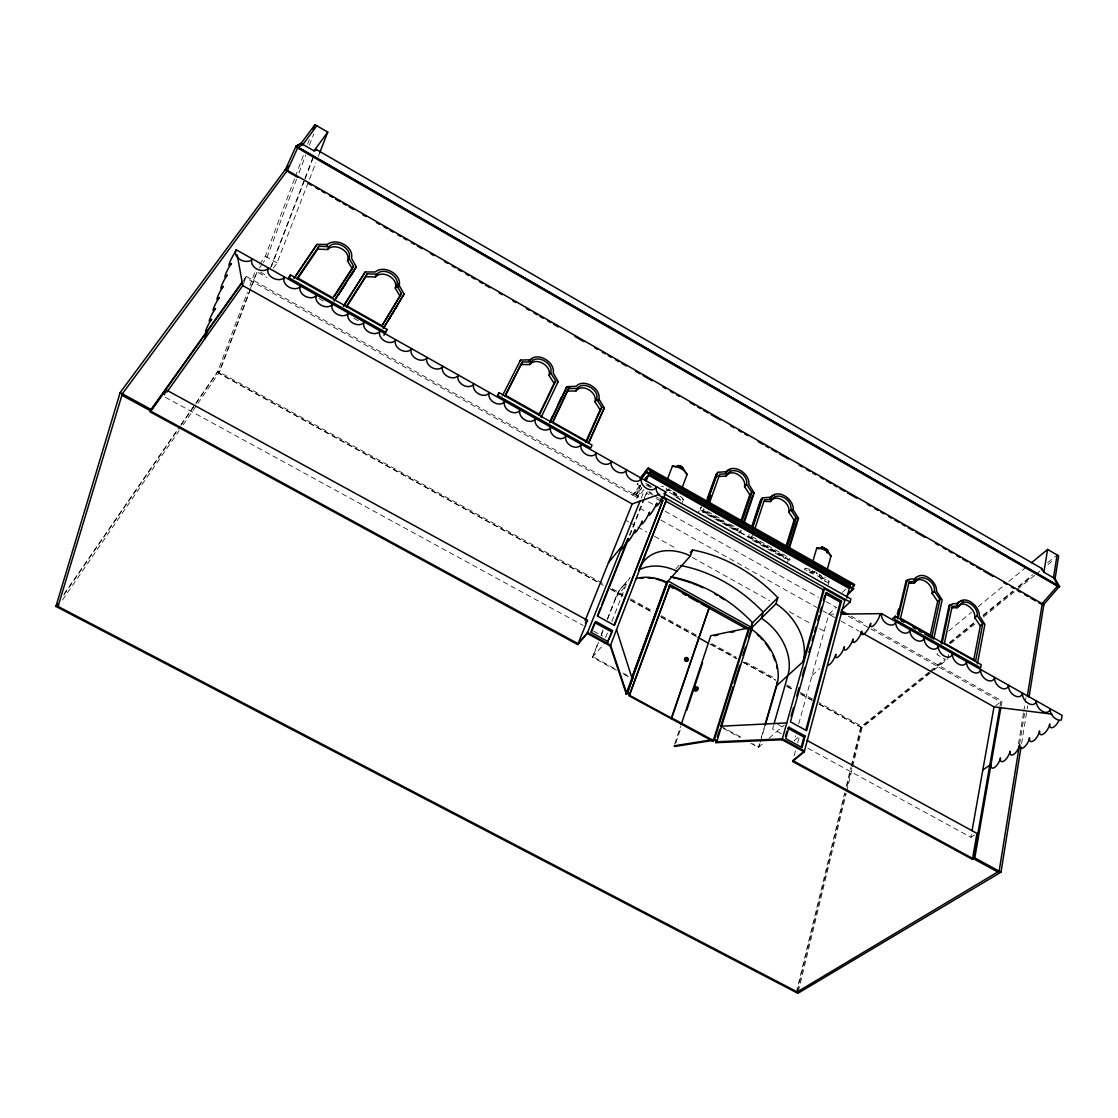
<?xml version="1.0" encoding="UTF-8"?>
<svg xmlns="http://www.w3.org/2000/svg" width="1118" height="1118" viewBox="0 0 1118 1118"><rect width="100%" height="100%" fill="white"/><g stroke="black" fill="none" stroke-linecap="round" stroke-linejoin="round"><path stroke-width="0.75" stroke-dasharray="5 3.75" d="M676.194 493.513L676.572 495.693L683.377 499.466L682.273 502.429M1021.6 743.554L1027.652 705.835M1018.498 743.861L1023.501 712.921M1023.781 711.202L1024.899 704.34M1025.164 702.621L1026.003 697.464M1019.574 744.295L1025.094 710M1000.037 706.157L1000.792 701.894L870.936 628.959M1001.155 706.031L1002.035 700.972L873.577 628.805M807.853 748.221L970.899 837.284L971.794 832.239M948.665 654.379L947.687 659.089L931.392 672.142M937.345 653.261L937.052 654.603L944.43 658.768M796.282 992.491L844.705 792.858M846.354 786.094L850.868 767.479M851.273 765.788L860.72 726.882L928.737 672.253M797.427 991.079L845.32 793.375M846.955 786.611L851.455 768.024M851.874 766.333L861.601 726.169L818.795 702.565M798.294 991.624L846.158 793.64M846.564 791.949L852.293 768.262M852.713 766.571L862.118 727.65L930.036 673.232M794.143 755.712L795.457 750.849M797.665 742.757L799.426 736.287L794.143 740.731L795.513 735.7M798.727 723.975L828.829 614.229L835.901 607.633M828.256 584.728L829.109 581.667A29.473 19.034 16 0 0 824.707 577.098M773.53 725.61L772.566 728.95L781.202 733.66M750.751 743.316L758.395 747.467L759.36 744.141M761.288 737.517L764.67 725.903M759.891 743.68L758.926 746.992L752.819 743.68M760.38 742.017L764.726 727.091M787.449 562.661L788.386 559.629L790.733 557.225L789.811 560.258L700.343 509.794L698.177 512.337M749.144 534.53L748.054 537.814L750.08 535.62L785.395 555.548M674.643 744.155L680.666 726.085M675.775 743.204L681.253 726.77M703.641 508.662L702.467 511.904L739.529 532.797L740.619 529.527M700.343 509.794L701.433 506.817L699.253 509.361L788.386 559.629M243.361 284.014L246.198 276.328L638.057 496.476L635.108 500.207M812.479 570.404L811.654 571.885L805.281 568.224L804.219 569.286L812.423 573.059A5.199 3.661 44.2 0 0 814.533 571.829M195.678 403.877L217.493 372.266L247.427 292.189M249.831 285.733L255.253 271.213M250.111 289.45L218.695 373.23L603.329 585.273M250.712 287.829L256.749 271.716M256.972 272.177L219.477 372.084L197.928 403.36M259.656 264.253L265.357 256.246L294.747 178.279M295.362 176.658L303.327 155.542M307.618 144.166L309.448 139.303M296.536 179.313L267.062 257.21L263.261 262.548M298.995 172.815L305.759 154.969M309.434 145.228L313.739 133.867M270.612 267.663L304.306 179.928M304.934 178.293L313.054 157.177M271.422 266.503L304.529 180.389M305.158 178.754L313.892 156.017M273.309 268.222L277.068 262.856L315.849 162.767M318.351 156.31L319.608 153.082M605.565 637.707L607.451 632.858M611.853 621.524L625.689 585.916A48.088 36.419 42.1 0 1 630.077 577.615L620.113 589.41M616.451 670.297L592.414 657.23L598.088 642.738M601.232 634.689L603.119 629.867M607.535 618.603L615.725 597.683A47.543 36.293 42.2 0 1 626.835 583.135M598.535 642.207L592.861 656.699L615.417 668.969M601.065 635.779L602.951 630.943M607.354 619.679L616.186 597.138A47.557 36.307 42.2 0 1 627.282 582.59M629.518 534.991L643.647 499.439M644.289 497.817L647.224 491.71L652.884 494.911M629.867 535.382L647.224 491.71M641.187 498.209L644.136 490.844M640.907 484.779L637.246 493.849L634.451 492.283L633.249 495.232L637.581 497.664L644.331 489.125M637.581 497.664L641.788 487.196M243.081 281.359L245.667 277.767L632.816 495.218L639.65 485.645M641.578 488.37L636.338 495.008L639.985 485.939L637.204 484.374L637.526 483.591M666.607 488.105L665.993 489.139M669.165 488.846L667.348 490.536L669.067 488.999M64.131 593.965L177.217 430.137M181.186 424.393L195.077 404.269M196.069 402.829L217.884 371.218L604.754 584.532M63.838 594.958L179.816 426.866M180.809 425.427L194.686 405.317M62.51 599.947L179.146 430.626M183.1 424.882L196.95 404.8M259.474 267.901L262.311 263.89M244.157 279.165L246.198 276.328M637.204 484.374L638.112 483.214M632.816 495.218L633.738 494.058M633.249 495.232L640.544 485.967M666.426 490.718L668.284 489.391M668.131 490.159L668.941 489.167M673.623 493.29L674.573 492.144L676.977 495.861L676.041 497.007L673.581 492.325M673.916 494.296L674.853 493.15M674.433 495.288L675.384 494.142M675.16 496.21L676.097 495.064M615.725 597.683L625.689 585.916M702.467 511.904L704.41 509.654M592.414 657.23L604.139 643.828M675.761 568.978L679.045 565.261M739.529 532.797L741.527 530.603M752.833 535.047L750.765 537.269L783.173 555.548M786.876 556.373L784.78 558.511L749.535 538.638M810.48 572.807L811.542 571.759A11.194 7.281 15.7 0 1 815.078 572.444L811.654 571.885M813.988 572.43L814.91 571.522M821.814 579.208L822.89 578.16L829.109 581.667L828.033 582.716L821.814 579.208A5.143 3.606 44.6 0 1 819.215 574.498M842.371 592.358L845.767 589.172M812.059 675.412L819.718 668.592M758.395 747.467L763.999 742.618M769.058 738.243L784.263 725.107M948.679 630.999L971.402 612.273M978.096 606.753L1003.503 585.818M1008.841 581.416L1026.226 567.092M949.434 642.571L974.994 621.762M983.071 615.193L1012.684 591.087M1018.065 586.712L1032.864 574.666M1047.664 562.62L1055.741 556.037M949.531 643.339L975.273 622.405M983.407 615.794L1013.215 591.548M1018.638 587.146L1032.18 576.133M950.607 643.591L975.162 623.718M983.253 617.15L1034.653 575.323M1036.009 574.233L1040.075 570.921M1047.915 564.632L1053.296 560.244M930.078 671.177L944.85 659.313M929.799 672.519L861.279 727.469L818.544 703.907M931.14 671.443L945.912 659.592M995.369 705.863L1002.035 700.972M970.899 837.284L974.547 834.95M828.829 614.229L834.978 614.159M667.362 489.572L670.968 490.872M811.542 571.759L813.485 571.997A5.213 3.661 44.2 0 0 815.064 571.382M816.112 572.905L817.146 573.352M822.401 577.349A11.194 7.281 15.7 0 1 822.89 578.16L820.416 575.449M622.936 673.05L628.945 676.32M720.733 726.225L742.114 737.852M623.97 674.378L628.47 676.837M723.262 728.363L740.06 737.503M777.751 724.422L782.097 726.798M165.366 397.239L583.177 625.479M593.616 631.181L602.574 636.086M612.398 588.753L623.089 594.65M630.734 598.871L653.667 611.518M661.311 615.739L698.009 635.96M711.775 643.549L736.231 657.035M745.399 662.094L775.976 678.961M786.681 684.859L794.325 689.079M800.446 692.447L812.674 699.197M217.493 372.266L600.981 583.694M610.149 588.739L623.9 596.327M630.007 599.695L652.926 612.329M660.57 616.535L695.703 635.904M710.992 644.331L736.958 658.656M743.079 662.024L775.151 679.716M787.379 686.452L793.487 689.82M801.131 694.026L811.822 699.924M819.466 704.13L862.118 727.65M610.959 589.479L623.173 596.215M630.804 600.422L652.171 612.203M661.325 617.248L696.43 636.603M710.168 644.178L736.119 658.474M743.75 662.681L775.808 680.359M786.485 686.242L794.129 690.449M800.222 693.817L812.437 700.553M625.605 520.191L628.637 521.882M630.161 522.735L646.833 532.056M654.407 536.291L677.145 548.994M692.308 557.463L769.617 600.659M789.322 611.672L810.55 623.537M819.634 628.623L824.19 631.167M633.543 493.443L640.894 497.566M648.468 501.828L653.024 504.386M665.168 511.206L818.39 597.305M825.978 601.568L836.599 607.535M850.91 616.074L866.031 624.557M848.296 616.242L869.427 628.106M639.72 508.173L647.294 512.421M660.906 520.052L816.727 607.437M822.778 610.833L834.894 617.625M840.96 621.021L859.141 631.223M707.387 511.331L723.709 520.541M729.649 523.895L738.565 528.926M705.248 511.401L737.936 529.834M703.446 510.786L740.521 531.707M749.074 536.71L785.828 557.449M676.041 497.007L682.427 500.612L683.377 499.466A29.641 19.761 21 0 0 680.373 496.21M319.007 298.646L323.535 301.203M353.735 318.225L361.282 322.473M645.813 483.381L651.892 486.805M647.825 484.695L652.297 487.224M646.33 485.114L650.886 487.672M260.466 272.191L266.238 275.447M648.873 491.668L651.892 493.373M258.202 272.54L266.867 277.418M654.296 495.707L658.544 498.097M646.218 492.968L649.055 494.561M656.126 498.544L660.375 500.934M265.357 256.246L277.068 262.856M672.938 491.99L676.278 495.344M819.061 574.428L820.696 575.728M805.281 568.224A29.473 19.034 16 0 1 810.075 569.383M816.224 572.835A11.194 7.281 15.7 0 1 817.314 573.31M819.34 574.456A11.194 7.281 15.7 0 1 820.249 575.113M821.059 575.826A11.194 7.281 15.7 0 1 821.786 576.567M666.468 489.391A11.25 7.56 20.8 0 1 671.066 490.788M673.162 491.976A11.25 7.56 20.8 0 1 676.977 495.861M661.241 486.134A29.641 19.761 21 0 1 663.631 486.763M822.89 578.16A5.157 3.606 44.6 0 1 820.738 575.449M669.403 492.437A29.683 19.747 21 0 1 680.834 500.78M809.18 572.43A29.515 19.02 16 0 1 825.475 581.626"/><path stroke-width="1.5" d="M959.496 605.746L952.131 606.459L944.444 643.185L975.679 660.822L982.736 623.858L977.174 615.808C978.809 607.437 964.331 596.09 959.496 605.746L957.106 607.745L951.865 607.745M973.862 659.382L980.318 625.814L974.756 617.779C976.405 609.422 961.941 598.088 957.106 607.745M916.634 581.178L909.102 581.821L900.535 618.226L932.049 636.002L939.986 599.374L934.466 591.324C935.906 580.759 919.303 571.522 914.328 583.233L908.976 583.177M930.036 636.324L937.639 601.386L932.119 593.351C932.943 585.608 923.957 577.223 916.355 580.284M695.899 690.141L697.227 688.674M792.271 509.556L792.103 510.884L793.123 509.78C794.395 498.963 776.884 487.35 769.925 498.265L772.356 495.721L774.746 494.953M786.15 545.864L794.115 520.024L788.777 512.016C790.929 503.156 776.032 492.619 770.456 501.591L764.754 501.395M788.777 512.016L790.859 509.794C792.955 499.173 775.319 489.74 770.456 501.591M740.633 521.84L749.829 494.673L744.532 486.665C746.81 477.707 731.801 467.338 726.057 476.156L717.826 476.492M744.532 486.665L746.545 484.387C748.85 473.752 730.851 464.277 726.057 476.156M1059.543 586.251L1043.164 605.187L1043.849 604.656L285.481 169.335L120.129 392.614L55.9 606.445L797.875 993.315L1001.001 872.166L1021.055 746.992M1057.083 554.947L1053.505 577.713L1058.005 585.483L1041.543 604.251L1038.51 602.518M319.608 153.082L327.742 132.092L314.955 124.685L301.063 143.383L296.018 146.192L1059.557 586.587L1055.085 578.691L1058.69 555.87L1047.622 549.455L1031.579 562.675M1029.021 697.255L1043.849 604.656M1019.295 746.013L999.129 871.146L796.282 992.491M1027.302 696.29L1042.228 603.72L1041.543 604.251M1047.622 549.455L1043.877 572.22L1041.669 568.419L316.394 149.519L314.032 150.86L301.063 143.383L296.018 146.192L285.174 170.16L285.481 169.335M1041.431 569.817L1041.669 568.419M765.145 724.24L776.255 686.089L803.101 661.688L823.281 589.843L824.413 588.753L844.845 600.24L804.247 751.869L792.564 761.484L972.436 859.351L976.964 833.399L807.084 740.465M999.799 707.582L973.471 858.722L997.787 871.956M972.436 859.351L974.784 857.897L1000.862 707.708L999.618 708.63M972.087 830.562L994.014 706.856L860.65 632.075M977.384 663.854L984.888 624.319L979.242 615.711C979.941 606.18 964.61 593.686 957.86 603.552L956.687 604.531L958.713 601.819M941.146 643.143L949.07 605.607L953.137 603.65L957.86 603.552M941.971 643.884L950.244 604.614M897.265 618.184L906.083 580.983L910.192 579.026L915.013 578.984C921.945 569.286 937.373 581.57 936.577 591.254L942.167 599.849L933.726 639.035L924.796 634.004M898.006 618.883L907.215 579.962M585.65 442.211L600.087 409.775L594.986 401.809C603.846 391.342 580.745 377.493 575.952 390.979L567.119 391.048L552.725 421.682M598.326 400.621C603.231 389.847 584.253 377.479 576.119 386.283L566.91 386.646L549.832 422.352M895.28 616.214L894.554 619.316L980.64 667.879L981.241 664.721L895.28 616.214L892.723 618.464M897.321 614.117L898.537 609.044M594.986 401.809C597.753 392.446 582.198 382.705 575.952 390.979M841.267 610.204L850.071 602.057L850.896 598.955L664.036 493.653M847.137 595.293L853.635 588.613L646.749 471.782L641.229 479.217M851.874 588.152L854.697 584.602L648.286 467.939L639.985 478.602M538.694 415.505L554.081 383.446L549.036 375.48C557.924 364.845 534.6 351.094 529.834 364.566L520.834 364.552L504.735 396.345M846.787 598.046L849.317 588.543L648.454 475.164L644.681 479.971M849.54 587.719L850.295 584.91L649.851 471.684L648.775 474.367M549.036 375.48C551.971 366.019 536.221 356.46 529.834 364.566M801.271 746.922L803.926 737.083L805.156 736.049L788.959 727.189L787.757 728.223L803.926 737.083M805.826 730.026L840.331 602.169L841.519 601.065L826.468 592.596L825.308 593.714L840.331 602.169M805.156 736.049L802.067 747.537L785.772 738.649L788.959 727.189M841.519 601.065L806.609 730.683L790.454 721.837L826.468 592.596M785.465 736.413L786.834 731.507M791.125 716.163L793.459 707.778M796.743 696.039L799.077 687.654M802.361 675.915L804.694 667.516M808.915 652.423L810.312 647.392M812.185 640.684L813.597 635.653M814.533 632.299L815.93 627.268M817.803 620.56L819.215 615.529M820.151 612.175L821.562 607.144M823.435 600.422L824.832 595.391M827.027 570.236L831.037 556.009A8.273 5.73 44.1 0 1 827.669 549.888L822.303 546.94A6.289 4.374 43.6 0 1 819.005 548.491M631.474 678.458L633.054 676.781L668.145 581.067L752.344 627.883L716.778 741.611L715.562 742.715L782.069 739.767L824.413 588.753M774.005 723.933L787.883 675.524A49.639 36.992 45.4 0 0 761.4 618.212L763.259 612.189A131.952 101.5 45.1 0 0 680.555 565.526M765.201 725.428L776.786 685.614A49.108 36.88 45.5 0 0 755.475 632.201L750.751 628.749M812.646 562.116L816.783 547.932L818.39 548.421M751.925 627.575L775.99 603.762L777.835 597.711A133.964 101.976 44.9 0 0 692.517 549.972L690.267 552.516M788.861 547.527L796.966 521.086M789.406 548.099L798.518 518.347L793.123 509.78M787.268 546.898L796.212 517.816L790.859 509.794M749.284 628.596L670.241 584.728L629.043 695.829L712.991 741.318L714.192 740.214L749.284 628.596L748.753 627.897L710.81 635.709L681.225 724.436M750.709 627.757L752.121 623.271L777.835 597.711M751.212 627.254L752.624 622.768A130.499 101.137 45.2 0 0 670.716 576.678M717.309 737.139L719.754 729.341M786.793 722.913L720.733 726.225L733.115 686.704M734.135 683.405L739.823 665.294M742.911 655.4L745.496 647.168M748.585 637.288L751.184 628.987M712.991 741.318L713.27 740.423L671.485 717.784M716.778 741.611L713.619 739.529L748.753 627.897M754.943 528.632L764.433 499.746L772.51 499.341M640.013 501.157L587.216 633.417L577.74 644.583L150.245 411.969L151.07 409.454L242.131 282.002L241.6 283.441M151.182 410.054L150.818 411.158L578.09 643.702L587.565 632.536L610.596 645.114L626.751 693.523L627.855 692.363L630.468 693.775L629.364 694.949M751.855 526.34L760.533 500.109L762.546 497.887L770.931 497.147M752.316 526.871L761.54 498.991M752.791 527.416L762.546 497.887M686.718 710.335L702.593 662.681M743.833 521.882L752.638 495.693M744.281 522.413L754.175 492.94L748.85 484.401C750.29 473.487 732.5 461.972 725.498 472.802L728.028 470.301L730.487 469.546M164.388 394.752L166.051 389.819L587.481 620.336L577.74 644.583M742.128 521.198L751.841 492.409L746.545 484.387M671.694 718.175L709.273 607.423L669.612 585.427L629.518 695.326L671.694 718.175L671.191 718.664L709.273 607.423M204.678 339.075L207.934 329.866A8.651 1.202 -61.2 0 1 205.726 330.607A8.651 1.202 -61.2 0 1 210.645 320.754L211.721 319.175L210.743 320.489A8.72 1.23 -61.2 0 1 209.709 319.259A8.72 1.23 -61.2 0 1 214.46 309.979L215.536 308.4L214.572 309.658A8.804 1.244 -61.3 0 1 213.552 308.358A8.804 1.244 -61.3 0 1 218.345 298.981L219.407 297.43L218.443 298.688A8.874 1.272 -61.3 0 1 217.451 297.304A8.874 1.272 -61.3 0 1 222.286 287.829L223.362 286.278L222.398 287.536A8.958 1.286 -61.4 0 1 221.406 286.068A8.958 1.286 -61.4 0 1 226.297 276.495L227.359 274.986L226.381 276.258A9.028 1.314 -61.5 0 1 225.417 274.693A9.028 1.314 -61.5 0 1 230.35 265.022L231.426 263.513M236.275 249.803A9.349 6.568 22.8 0 0 240.426 259.781A9.349 6.568 22.8 0 0 252.444 258.929A9.307 6.568 23.3 0 0 256.651 268.907A9.307 6.568 23.3 0 0 268.572 268.027A9.279 6.568 23.9 0 0 272.82 278.019A9.279 6.568 23.9 0 0 284.657 277.096A9.237 6.554 24.4 0 0 288.933 287.088A9.237 6.554 24.4 0 0 300.686 286.138A9.196 6.554 24.9 0 0 305.004 296.144A9.196 6.554 24.9 0 0 316.673 295.138A9.168 6.554 25.5 0 0 321.034 305.158A9.168 6.554 25.5 0 0 332.619 304.124A9.14 6.54 26 0 0 337.007 314.158A9.14 6.54 26 0 0 348.495 313.082A9.098 6.54 26.6 0 0 352.939 323.13A9.098 6.54 26.6 0 0 364.342 322.012A9.07 6.526 27.2 0 0 368.814 332.06A9.07 6.526 27.2 0 0 380.134 330.914A9.042 6.526 27.8 0 0 384.634 340.976A9.042 6.526 27.8 0 0 395.884 339.802A9.014 6.512 28.4 0 0 400.426 349.864A9.014 6.512 28.4 0 0 411.578 348.648A8.986 6.512 29 0 0 416.162 358.724A8.986 6.512 29 0 0 427.23 357.467A8.958 6.498 29.6 0 0 431.841 367.556A8.958 6.498 29.6 0 0 442.826 366.271A8.93 6.484 30.2 0 0 447.479 376.361A8.93 6.484 30.2 0 0 458.394 375.033A8.902 6.47 30.8 0 0 463.076 385.137A8.902 6.47 30.8 0 0 473.892 383.781A8.888 6.47 31.5 0 0 478.616 393.899A8.888 6.47 31.5 0 0 489.363 392.502A8.86 6.456 32.1 0 0 494.128 402.62A8.86 6.456 32.1 0 0 504.777 401.194A8.832 6.442 32.7 0 0 509.57 411.326A8.832 6.442 32.7 0 0 520.149 409.859A8.818 6.428 33.3 0 0 524.985 420.005A8.818 6.428 33.3 0 0 535.48 418.509A8.79 6.415 34 0 0 540.343 428.655A8.79 6.415 34 0 0 550.769 427.118A8.776 6.401 34.6 0 0 555.66 437.278A8.776 6.401 34.6 0 0 566.001 435.713A8.762 6.387 35.2 0 0 570.935 445.872A8.762 6.387 35.2 0 0 581.192 444.279A8.748 6.359 35.9 0 0 586.167 454.453A8.748 6.359 35.9 0 0 596.341 452.818A8.72 6.345 36.5 0 0 601.344 463.006A8.72 6.345 36.5 0 0 611.448 461.329A8.706 6.331 37.1 0 0 616.479 471.516A8.706 6.331 37.1 0 0 626.499 469.826A8.692 6.317 37.7 0 0 631.572 480.013A8.692 6.317 37.7 0 0 641.522 478.28A8.678 6.289 38.3 0 0 646.623 488.496A8.678 6.289 38.3 0 0 656.49 486.721A8.678 6.275 38.9 0 0 663.645 497.831L665.867 492.018L236.275 249.803L234.487 253.339A9.112 1.328 -61.5 0 0 229.497 263.107A9.112 1.328 -61.5 0 0 230.448 264.77L231.049 264.002M707.345 501.535L717.882 472.313L726.462 471.656M709.245 500.291L710.964 495.526M632.075 676.837L666.58 582.827L690.379 555.926L692.517 549.972M709.511 502.765L719.782 474.172L728.028 473.85M707.163 498.935L715.38 476.212M706.953 501.046L716.931 473.459M399.014 283.147L398.623 286.991C403.752 275.266 384.187 264.086 375.313 271.981L365.223 271.967L343.38 306.164M625.996 694.18L627.533 693.244L633.054 676.781M382.3 325.492L400.09 296.144L395.255 288.22C398.791 278.396 382.272 269.41 375.466 276.971L365.838 276.677L346.412 307.212M395.255 288.22C404.255 276.957 380.036 263.513 375.466 276.971M626.597 692.559L667.055 582.296A47.557 36.307 42.2 0 0 635.89 578.649M286.823 171.879L287.368 170.411L122.351 393.815L58.038 606.431L58.555 605.69M301.049 143.439L302.922 144.515L316.813 125.761M302.922 144.515L297.933 147.297L287.06 171.236M313.124 129.548L314.955 124.685M681.91 488.245L687.123 474.451C684.006 471.544 682.665 462.936 677.145 466.499M661.926 497.258L666.468 499.802L638.727 570.529A48.801 36.559 42 0 1 690.379 555.926M633.473 677.005L626.415 694.404L610.26 645.994L666.468 499.802M612.524 630.608L607.2 642.878L612.524 630.608L595.698 621.398L591.31 632.467L608.234 641.704M614.131 624.976L662.806 500.487L659.969 498.894M662.806 500.487L614.523 625.423L597.753 616.242L628.582 538.61M667.111 479.874L672.449 466.15L675.901 466.723L678.402 465.34M687.193 660.123L685.558 660.235L685.893 658.698M684.831 659.536L685.53 661.073L686.662 660.123M590.919 632.061L594.692 622.586L611.49 631.782M597.389 615.808L600.604 607.731M601.889 604.489L627.589 539.84M289.157 278.103L290.442 274.902L387.08 329.433L385.584 332.479M334.45 296.312L352.296 268.795L347.516 260.885C351.248 250.963 334.478 242.145 327.56 249.524L317.722 249.146L297.248 279.276M347.516 260.885C356.558 249.44 332.046 236.08 327.56 249.524M646.022 481.229L648.454 475.164M646.749 471.782L646.428 472.565L853.411 589.438M640.558 478.42L648.286 467.939M585.119 620.644L632.159 503.939L659.41 494.31M354.979 269.452L356.223 266.657L351.513 258.244C354.182 246.617 336.141 237.226 327.322 244.479L317.023 244.367L294.383 278.116M317.722 249.146L318.923 246.267L328.762 246.659M326.722 245.904L327.322 244.479M914.328 583.233L915.069 581.528M588.711 442.323L604.293 407.902L599.178 399.406M588.879 442.686L604.293 407.902M352.296 268.795L353.554 265.958L348.76 258.034M596.705 399.308L601.833 407.301L586.712 441.289L552.963 422.241L568.796 388.519L577.643 388.463M365.223 271.967L343.673 306.122M365.838 276.677L367.123 273.868L376.78 274.162M549.749 422.031L552.697 415.756M557.868 404.8L561.571 396.974M549.916 422.688L566.91 386.646M541.042 417.489L558.231 381.531L553.2 373.049C555.436 361.673 536.249 350.605 529.149 361.072M550.685 372.937L555.744 380.903L539.603 414.512L505.546 395.283L522.413 361.966L531.441 361.98M400.09 296.144L401.446 293.377L396.597 285.439M383.921 335.232L387.08 329.433M399.28 285.635L404.073 294.062L384.257 327.099M502.429 395.702L520.527 360.08L529.932 359.8M499.173 392.684L497.72 395.52L590.779 448.011L592.051 445.104L499.173 392.684L497.426 395.548M296.144 146.081L1059.529 586.391M383.181 328.622L404.073 294.062M388.826 319.818L390.559 316.939M392.306 314.06L394.039 311.181M395.786 308.302L397.519 305.424M401.446 293.377L381.867 325.673L346.748 305.857L367.123 273.868M519.744 361.366L520.527 360.08M520.834 364.552L522.413 361.966M334.17 300.77L356.223 266.657M334.478 300.742L355.608 268.054M338.447 295.012L345.797 283.651M350.395 276.551L354.057 270.863M353.554 265.958L332.871 297.835L297.444 277.823L318.923 246.267M554.081 383.446L555.744 380.903M557.421 382.775L558.231 381.531M567.119 391.048L568.796 388.519M293.992 278.103L317.023 244.367M290.442 274.902L288.598 277.585L385.417 332.2M55.9 606.445L57.884 603.58M600.087 409.775L601.833 407.301M166.82 392.208L242.774 285.579L237.198 254.89M242.229 282.561L150.609 410.865L121.918 395.255M150.245 411.969L166.051 389.819M314.032 150.86L327.742 132.092M315.542 150.678L316.394 149.519M286.208 168.748L288.29 165.939M645.002 479.175L646.889 476.771M608.485 562.675L621.217 547.009L620.56 549.93A8.287 1.244 -60.9 0 0 623.816 546.59A8.287 1.244 -60.9 0 0 628.12 538.499A8.343 1.272 -60.8 0 0 629.28 540.106A8.343 1.272 -60.8 0 0 635.136 529.862A8.413 1.286 -60.8 0 0 636.366 531.399A8.413 1.286 -60.8 0 0 642.277 521.072A8.483 1.314 -60.7 0 0 643.563 522.567A8.483 1.314 -60.7 0 0 649.53 512.142A8.567 1.328 -60.6 0 0 650.872 513.581A8.567 1.328 -60.6 0 0 656.895 503.072A8.637 1.356 -60.6 0 0 657.412 505.448A8.637 1.356 -60.6 0 0 662.722 497.468M664.385 493.849L665.867 492.018M585.329 622.908L587.481 620.336M715.967 474.591L717.882 472.313M749.829 494.673L751.841 492.409M670.241 584.728L669.151 585.958L673.721 588.487M753.183 494.058L754.175 492.94M794.115 520.024L796.212 517.816M797.483 519.423L798.518 518.347M821.241 548.002L822.303 546.94M826.607 550.95L827.208 550.21M915.991 577.321L913.881 579.99L915.013 578.984M848.618 593.295L853.635 588.613M720.733 726.225L721.935 725.121M932.119 593.351L934.466 591.324M937.639 601.386L939.986 599.374M974.756 617.779L977.174 615.808M980.318 625.814L982.736 623.858M1055.085 578.691L1043.877 572.22M982.82 769.981L991.037 764.321A7.91 3.312 -60.7 0 0 994.657 767.409A7.91 3.312 -60.7 0 0 1000.442 757.85A7.98 3.354 -60.5 0 0 1004.16 760.911A7.98 3.354 -60.5 0 0 1010.001 751.268A8.036 3.41 -60.3 0 0 1013.802 754.315A8.036 3.41 -60.3 0 0 1019.7 744.588A8.105 3.466 -60.1 0 0 1023.613 747.607A8.105 3.466 -60.1 0 0 1029.552 737.81A8.161 3.508 -59.9 0 0 1033.563 740.801A8.161 3.508 -59.9 0 0 1039.558 730.92A8.231 3.564 -59.7 0 0 1043.667 733.883A8.231 3.564 -59.7 0 0 1049.718 723.933A8.301 3.62 -59.4 0 0 1052.639 727.566A8.301 3.62 -59.4 0 0 1058.886 720.551M973.624 857.772L972.604 858.414L792.816 760.561L804.499 750.947L782.334 738.844L715.841 741.821L717.057 740.717L714.486 739.319M529.932 360.066L532.14 358.752M949.07 605.607L951.963 604.628M906.083 580.983L909.06 580.046M714.654 635.709L717.952 635.038M731.144 632.313L734.442 631.642M566.085 387.89L569.677 387.219M713.619 739.529L674.098 745.804L674.685 746.489L714.192 740.214M697.101 689.163L697.394 690.393L695.955 690.407M960.837 600.939L963.381 600.799M841.141 614.089L881.585 613.628L1062.1 715.408L1061.373 719.964A8.609 5.618 50.9 0 1 1053.631 717.141A8.609 5.618 50.9 0 1 1050.249 708.728A8.595 5.646 50.6 0 1 1042.339 711.314A8.595 5.646 50.6 0 1 1036.414 700.93A8.595 5.674 50.3 0 1 1028.434 703.488A8.595 5.674 50.3 0 1 1022.537 693.104A8.595 5.702 50 0 1 1014.487 695.634A8.595 5.702 50 0 1 1008.618 685.25A8.595 5.73 49.7 0 1 1000.512 687.766A8.595 5.73 49.7 0 1 994.657 677.382A8.595 5.758 49.4 0 1 986.481 679.87A8.595 5.758 49.4 0 1 980.668 669.5A8.581 5.786 49 0 1 972.422 671.946A8.581 5.786 49 0 1 966.637 661.59A8.581 5.8 48.7 0 1 958.322 664.008A8.581 5.8 48.7 0 1 952.564 653.653A8.581 5.828 48.3 0 1 944.179 656.042A8.581 5.828 48.3 0 1 938.449 645.687A8.581 5.856 47.9 0 1 929.994 648.049A8.581 5.856 47.9 0 1 924.293 637.707A8.581 5.883 47.6 0 1 915.768 640.041A8.581 5.883 47.6 0 1 910.094 629.714A8.581 5.911 47.2 0 1 901.499 632.019A8.581 5.911 47.2 0 1 895.853 621.678A8.581 5.939 46.8 0 1 887.203 623.956A8.581 5.939 46.8 0 1 881.585 613.628L879.782 615.235A8.455 2.613 -60 0 1 873.689 625.535A8.455 2.613 -60 0 1 870.712 623.285A8.385 2.571 -60.2 0 1 864.675 633.501A8.385 2.571 -60.2 0 1 861.796 631.209A8.315 2.529 -60.3 0 1 855.815 641.341A8.315 2.529 -60.3 0 1 853.02 639.021A8.245 2.488 -60.4 0 1 847.081 649.055A8.245 2.488 -60.4 0 1 844.37 646.693A8.175 2.46 -60.6 0 1 838.5 656.643A8.175 2.46 -60.6 0 1 835.873 654.254A8.119 2.418 -60.7 0 1 831.764 662.233A8.119 2.418 -60.7 0 1 827.544 664.944L827.53 664.917M994.014 706.856L1051.898 714.122M686.578 474.367L687.123 474.451A13.709 9.363 20.8 0 0 672.449 466.15L672.631 466.472M830.436 555.898L831.037 556.009A13.64 9.014 15.5 0 0 816.783 547.932L816.895 548.211M821.646 547.135L822.764 547.513A10.537 6.987 15.5 0 1 826.691 549.749L827.669 550.657M56.193 605.467L797.218 991.918M627.533 693.244L630.147 694.655M120.129 392.614L151.07 409.454M974.784 857.897L1001.001 872.166M631.949 677.955L616.535 629.672M587.216 633.417L610.26 645.994M782.069 739.767L804.247 751.869M697.967 637.442L708.644 643.325M682.86 593.574L685.907 595.265M688.967 596.956L698.107 602.029M701.154 603.72L746.586 628.917M841.854 610.973L847.891 614.369M840.75 611.993L845.278 614.537M242.774 285.579L632.159 503.939M900.982 620.56L903.959 622.237M912.889 627.282L915.866 628.959M918.842 630.636L921.819 632.313M664.092 497.314L850.071 602.057M665.476 501.018L823.281 589.843M816.783 547.932L818.222 548.756M647.825 469.099L854.376 585.804M654.855 477.805L670.059 486.386M674.629 488.971L677.676 490.69M686.801 495.833L703.529 505.28M712.655 510.437L717.211 513.008M720.258 514.727L743.079 527.612M746.111 529.331L755.237 534.474M759.807 537.059L768.932 542.202M771.979 543.921L776.535 546.506M779.581 548.225L782.614 549.93M785.661 551.649L800.865 560.244M805.435 562.815L808.482 564.534M819.117 570.543L834.335 579.138M844.984 585.147L848.017 586.866M288.584 172.116L297.668 177.329M308.275 183.408L311.307 185.155M315.849 187.768L318.882 189.501M321.914 191.234L324.947 192.981M329.489 195.594L332.521 197.327M335.54 199.06L340.096 201.673M343.114 203.42L346.147 205.153M349.179 206.886L353.721 209.499M362.819 214.712L365.852 216.459M376.445 222.538L379.477 224.285M384.019 226.884L387.052 228.631M390.084 230.364L393.117 232.111M397.659 234.71L400.691 236.457M403.724 238.19L406.756 239.937M411.298 242.536L414.331 244.283M417.349 246.016L421.905 248.629M430.989 253.842L434.022 255.589M444.629 261.668L447.661 263.415M452.203 266.014L455.236 267.761M458.254 269.494L461.287 271.241M465.843 273.84L468.861 275.587M471.894 277.32L474.926 279.067M479.468 281.666L482.501 283.413M485.533 285.146L490.075 287.759M499.159 292.972L502.192 294.705M512.799 300.798L515.831 302.531M526.438 308.624L529.471 310.357M534.013 312.97L537.045 314.703M540.078 316.45L543.096 318.183M547.652 320.796L550.671 322.529M553.703 324.276L558.245 326.889M574.918 336.448L584.001 341.661M594.608 347.754L597.641 349.487M602.183 352.1L605.215 353.833M608.248 355.58L611.28 357.313M615.822 359.926L618.855 361.659M621.887 363.406L626.429 366.005M635.513 371.232L640.055 373.831M643.088 375.578L652.185 380.791M662.792 386.884L665.811 388.617M670.367 391.23L673.385 392.963M676.418 394.71L679.451 396.443M690.058 402.536L694.599 405.135M697.632 406.882L700.665 408.615M703.697 410.362L708.239 412.961M711.272 414.708L720.355 419.921M730.962 426L733.995 427.747M738.537 430.36L741.569 432.093M744.602 433.826L747.621 435.573M758.228 441.652L762.783 444.265M765.802 445.998L768.835 447.745M771.867 449.478L776.409 452.091M779.442 453.824L788.525 459.051M799.132 465.13L802.165 466.877M806.707 469.476L809.739 471.223M812.772 472.956L815.805 474.703M820.346 477.302L823.379 479.049M826.412 480.782L830.953 483.395M833.986 485.128L837.019 486.875M840.037 488.608L844.593 491.221M847.612 492.954L856.709 498.181M867.316 504.26L870.349 506.007M874.891 508.606L877.923 510.353M880.942 512.086L883.975 513.833M888.517 516.432L891.549 518.179M894.582 519.912L899.124 522.525M902.156 524.258L905.189 526.005M908.221 527.738L912.763 530.351M915.796 532.084L924.879 537.297M935.486 543.39L938.519 545.123M943.061 547.736L946.094 549.469M949.126 551.216L952.159 552.949M956.701 555.562L959.733 557.295M962.752 559.042L967.308 561.655M970.326 563.388L973.359 565.121M976.391 566.868L980.933 569.481M983.966 571.214L993.063 576.427M1003.657 582.52L1006.689 584.253M1011.245 586.866L1014.264 588.599M1017.296 590.346L1020.329 592.079M1024.871 594.692L1027.903 596.425M1030.936 598.172L1035.478 600.771M295.767 146.947L1058.914 587.048M827.152 553.089A8.273 5.73 44.2 0 1 826.803 551.999M678.905 465.94A10.593 7.253 20.8 0 1 682.958 468.232M640.949 569.034A48.088 36.419 42.1 0 1 676.893 571.172M640.265 578.174A47.543 36.293 42.2 0 1 643.633 577.866M647.965 577.88A47.543 36.293 42.2 0 1 653.275 578.509M655.959 579.068A47.543 36.293 42.2 0 1 661.311 580.647M662.639 581.136A47.543 36.293 42.2 0 1 666.58 582.827M673.246 577.81A130.429 101.109 45.2 0 1 676.25 578.481M677.746 578.844A130.429 101.109 45.2 0 1 691.203 582.939M692.685 583.484A130.429 101.109 45.2 0 1 697.115 585.217M698.596 585.832A130.429 101.109 45.2 0 1 702.984 587.788M714.5 593.728A130.429 101.109 45.2 0 1 717.309 595.363M720.104 597.082A130.429 101.109 45.2 0 1 724.24 599.751M757.221 634.591A49.08 36.88 45.6 0 1 759.401 636.589M760.45 637.637A49.08 36.88 45.6 0 1 762.49 639.775M765.341 643.157A49.08 36.88 45.6 0 1 770.288 650.41M772.943 655.497A49.08 36.88 45.6 0 1 775.04 660.724M776.549 665.993A49.08 36.88 45.6 0 1 777.066 668.634M777.29 681.365A49.08 36.88 45.6 0 1 776.675 684.551M775.99 603.762A50.38 37.132 45.3 0 1 803.101 661.688M670.982 482.165A13.821 9.335 20.8 0 1 672.463 482.655M675.258 483.968A13.821 9.335 20.8 0 1 677.746 485.645M819.564 565.582A13.751 8.986 15.7 0 1 822.149 567.05M823.295 567.902A13.751 8.986 15.7 0 1 824.329 568.81M687.905 660.011A1.887 1.453 44.3 0 1 686.326 661.325A1.887 1.453 44.3 0 1 684.537 659.354A1.887 1.453 44.3 0 1 686.103 658.041M686.969 658.432A1.887 1.453 44.3 0 1 687.626 659.145M695.773 688.115A2.18 1.286 -39.5 0 1 698.205 688.548A2.18 1.286 -39.5 0 1 695.62 690.994A2.18 1.286 -39.5 0 1 694.949 688.884M685.11 659.285A1.887 1.453 44.3 0 0 687.989 660.57A1.887 1.453 44.3 0 0 687.039 657.677A1.887 1.453 44.3 0 0 685.11 659.285M695.368 690.253A2.18 1.286 -39.5 0 0 697.548 687.388A2.18 1.286 -39.5 0 0 694.39 688.199A2.18 1.286 -39.5 0 0 695.368 690.253"/></g></svg>
